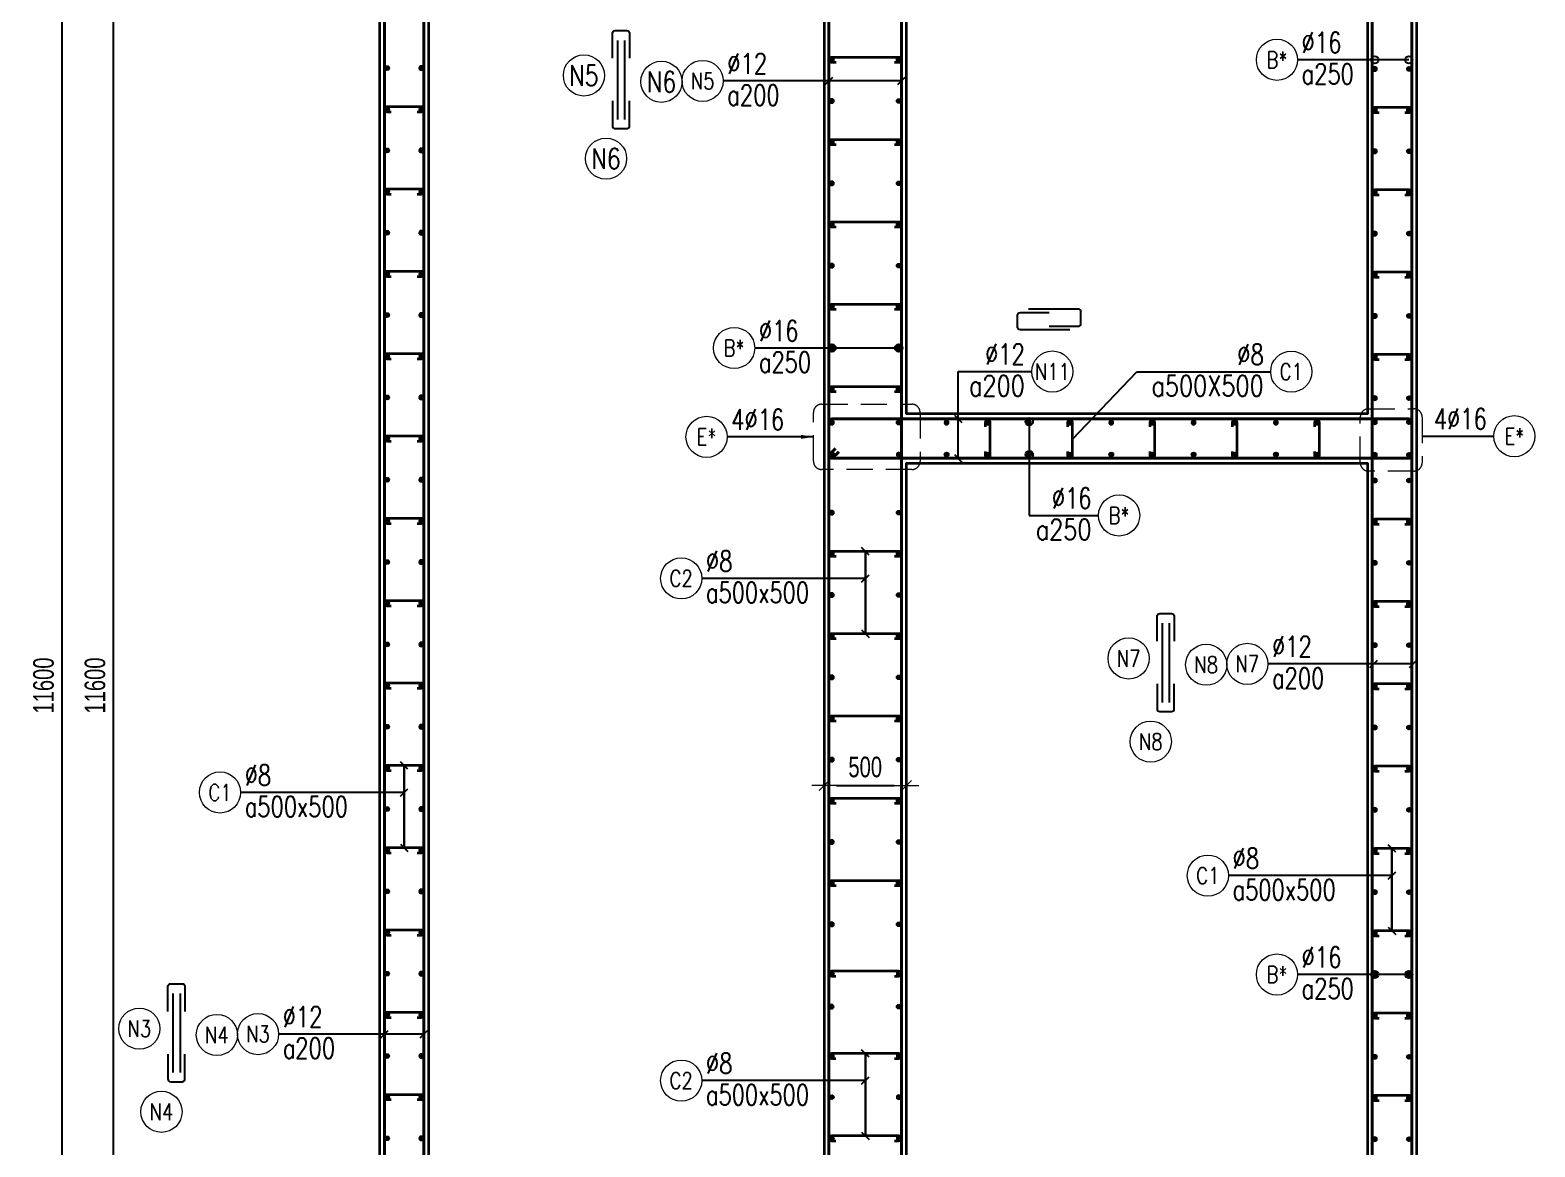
# Model space of a CAD drawing. Header units: millimetres. Extents: x 738475 to 1279438, y -34239 to 156422.
# Drawn here: x 1197306 to 1206445, y 138878 to 145661 of the extents above; entities that cross this region are included whole.
import ezdxf
from ezdxf.enums import TextEntityAlignment as Align

# ---------------------------------------------------------------- set-up
doc = ezdxf.new("R2010")
doc.units = ezdxf.units.MM
doc.header["$MEASUREMENT"] = 0
doc.linetypes.add('HIDDEN', pattern=[9.525, 6.35, -3.175])
doc.linetypes.add('HIDDEN2', pattern=[4.7625, 3.175, -1.5875])
doc.layers.get('0').update_dxf_attribs({"lineweight": 20})
doc.layers.get('Defpoints').update_dxf_attribs({"color": 151, "lineweight": 9})
for name, color, linetype in [('Hidden', 9, 'HIDDEN'), ('Leader', 6, 'Continuous'), ('Ligature', 1, 'Continuous')]:
    doc.layers.add(name, color=color, linetype=linetype)
for name, color, linetype, lineweight in [('KC-LEADER', 153, 'Continuous', 18), ('KC-THEP', 6, 'Continuous', 40), ('NDC_S_DIM', 1, 'Continuous', 15), ('NDC_S_HIDDEN', 8, 'HIDDEN2', 13), ('NDC_S_LEADER', 1, 'Continuous', 15), ('NDC_S_REBAR', 4, 'Continuous', 35), ('NDC_S_STIRRUP', 4, 'Continuous', 40), ('NDC_S_VN TEXT', 7, 'Continuous', 20), ('NDC_S_WALL', 6, 'Continuous', 35)]:
    doc.layers.add(name, color=color, linetype=linetype, lineweight=lineweight)
doc.styles.add('NDC_DIM', font='', dxfattribs={"width": 0.75})
doc.styles.add('NDC_EN TXT', font='romans.shx', dxfattribs={"width": 0.8})
doc.styles.get('NDC_DIM').set_extended_font_data('Dotum')
doc.dimstyles.new('NDC_dim_25', dxfattribs={"dimscale": 25, "dimtxt": 2.5, "dimasz": 1.5, "dimexe": 1.5, "dimexo": 2.5, "dimgap": 1, "dimtad": 1, "dimdec": 0, "dimzin": 0, "dimdsep": 46, "dimtxsty": 'NDC_DIM', "dimblk": 'DIMMARK', "dimcen": 0.09, "dimdle": 1.2, "dimclrd": 1, "dimclre": 1, "dimclrt": 3, "dimadec": 0, "dimazin": 0, "dimtfac": 1, "dimtdec": 0, "dimtix": 1, "dimtofl": 0, "dimtmove": 0, "dimatfit": 3, "dimfxl": 6, "dimfxlon": 1, "dimtolj": 1, "dimtzin": 0, "dimarcsym": 0})
doc.dimstyles.new('NDC_dim_30', dxfattribs={"dimscale": 30, "dimtxt": 2.5, "dimasz": 1.5, "dimexe": 1.5, "dimexo": 2.5, "dimgap": 1, "dimtad": 1, "dimdec": 0, "dimzin": 0, "dimdsep": 46, "dimtxsty": 'NDC_DIM', "dimblk": 'DIMMARK', "dimcen": 0.09, "dimdle": 1.2, "dimclrd": 1, "dimclre": 1, "dimclrt": 3, "dimadec": 0, "dimazin": 0, "dimtfac": 1, "dimtdec": 0, "dimtix": 1, "dimtofl": 0, "dimtmove": 0, "dimatfit": 3, "dimfxl": 6, "dimfxlon": 1, "dimtolj": 1, "dimtzin": 0, "dimarcsym": 0})
doc.dimstyles.new('NDC_dim_50', dxfattribs={"dimscale": 50, "dimtxt": 2.5, "dimasz": 1.5, "dimexe": 1.5, "dimexo": 2.5, "dimgap": 1, "dimtad": 1, "dimdec": 0, "dimzin": 0, "dimdsep": 46, "dimtxsty": 'NDC_DIM', "dimblk": 'DIMMARK', "dimcen": 0.09, "dimdle": 1.2, "dimclrd": 1, "dimclre": 1, "dimclrt": 3, "dimadec": 0, "dimazin": 0, "dimtfac": 1, "dimtdec": 0, "dimtix": 1, "dimtofl": 0, "dimtmove": 0, "dimatfit": 3, "dimfxl": 6, "dimfxlon": 1, "dimtolj": 1, "dimtzin": 0, "dimarcsym": 0})

# ---------------------------------------------------------------- blocks, each defined once
blk = doc.blocks.new('THEP')
at = {"layer": 'KC-LEADER', "color": 6}
blk.add_circle((0, 0), 14, dxfattribs=at)
at = {"layer": 'KC-THEP'}
for p, q in [((-14, 0), (14, 0)), ((9.9, 9.9), (-9.9, -9.9)), ((-9.9, 9.9), (9.9, -9.9)), ((0, 14), (0, -14))]:
    blk.add_line(p, q, dxfattribs=at)
blk = doc.blocks.new('A$C7BC65A55')
at = {"layer": 'Ligature'}
for p, q in [((-15.2, 372, 0), (-15.2, 38.5, 0)), ((15.2, 372, 0), (15.2, 38.5, 0))]:
    blk.add_line(p, q, dxfattribs=at)
for points in [[(-36.2, 296.5), (-36.2, 400.9, -0.414214), (-24, 413.1), (24, 413.1, -0.414214), (36.2, 400.9), (36.2, 296.5)], [(-36.2, 116.5), (-36.2, 12.2, 0.414214), (-24, 0), (24, 0, 0.414214), (36.2, 12.2), (36.2, 116.5)]]:
    blk.add_lwpolyline(points, format="xyb", dxfattribs=at)
blk = doc.blocks.new('DIMMARK')
at = {"layer": 'NDC_S_DIM', "color": 1}
blk.add_line((-1.5, 0), (1, 0), dxfattribs=at)
at = {"layer": 'NDC_S_DIM', "color": 2, "const_width": 0.1}
blk.add_lwpolyline([(-0.42, -0.42), (0.42, 0.42)], dxfattribs=at)
blk = doc.blocks.new('*U11')
blk.add_circle((-2.5, 0), 2.5)
at = {"layer": 'NDC_S_VN TEXT', "color": 3, "style": 'NDC_EN TXT', "width": 0.75}
for tag, p in [('DK1', (0.5, 0.85)), ('KC1', (0.5, -2.97))]:
    blk.add_attdef(tag, p, '', height=2.5, dxfattribs=at)
at = {"layer": 'NDC_S_VN TEXT', "color": 7, "style": 'NDC_EN TXT', "width": 0.8}
blk.add_attdef('SH2', text='', height=2, dxfattribs=at).set_placement((-2.5, 0), align=Align.MIDDLE)
blk = doc.blocks.new('*U12')
blk.add_circle((-2.5, 0), 2.5)
at = {"layer": 'NDC_S_VN TEXT', "color": 3, "style": 'NDC_EN TXT', "width": 0.75}
for tag, p in [('DK1', (0.5, 0.85)), ('KC1', (0.5, -2.97))]:
    blk.add_attdef(tag, p, '', height=2.5, dxfattribs=at)
at = {"layer": 'NDC_S_VN TEXT', "color": 7, "style": 'NDC_EN TXT', "width": 0.8}
blk.add_attdef('SH2', text='', height=2, dxfattribs=at).set_placement((-2.5, 0), align=Align.MIDDLE)
blk = doc.blocks.new('*D286')
at = {"layer": 'Defpoints', "color": 0, "transparency": 16777216}
for p in [(1202627.5, 141072.2), (1202127.5, 140880.8), (1202627.5, 140880.8)]:
    blk.add_point(p, dxfattribs=at)
at = {"layer": 'NDC_S_DIM', "color": 1, "lineweight": -2, "transparency": 16777216}
for p, q in [((1202127.5, 141005.8), (1202127.5, 141147.2)), ((1202627.5, 141005.8), (1202627.5, 141147.2)), ((1202202.5, 141072.2), (1202552.5, 141072.2))]:
    blk.add_line(p, q, dxfattribs=at)
at = {"layer": 'NDC_S_DIM', "color": 1, "lineweight": -2, "transparency": 16777216, "xscale": 75, "yscale": 75, "zscale": 75, "rotation": 180}
blk.add_blockref('DIMMARK', (1202127.5, 141072.2), dxfattribs=at)
at = {"layer": 'NDC_S_DIM', "color": 1, "lineweight": -2, "transparency": 16777216, "xscale": 75, "yscale": 75, "zscale": 75}
blk.add_blockref('DIMMARK', (1202627.5, 141072.2), dxfattribs=at)
at = {"layer": 'NDC_S_DIM', "color": 3, "transparency": 16777216, "insert": (1202377.5, 141184.8), "char_height": 125, "attachment_point": 5, "style": 'NDC_DIM'}
blk.add_mtext('\\A1;500', dxfattribs=at)
blk = doc.blocks.new('*U13')
blk.add_circle((-2.5, 0), 2.5)
at = {"layer": 'NDC_S_VN TEXT', "color": 3, "style": 'NDC_EN TXT', "width": 0.75}
blk.add_attdef('DK1', (0.5, 0.85), '', height=2.5, dxfattribs=at)
at = {"layer": 'NDC_S_VN TEXT', "color": 7, "style": 'NDC_EN TXT', "width": 0.8}
blk.add_attdef('SH2', text='', height=2, dxfattribs=at).set_placement((-2.5, 0), align=Align.MIDDLE)
blk = doc.blocks.new('*U9')
blk.add_circle((2.5, 0), 2.5)
at = {"layer": 'NDC_S_VN TEXT', "color": 3, "style": 'NDC_EN TXT', "width": 0.75}
blk.add_attdef('DK2', text='', height=2.5, dxfattribs=at).set_placement((-0.85, 0.85), align=Align.RIGHT)
at = {"layer": 'NDC_S_VN TEXT', "color": 7, "style": 'NDC_EN TXT', "width": 0.8}
blk.add_attdef('SH3', text='', height=2, dxfattribs=at).set_placement((2.5, 0), align=Align.MIDDLE)
blk = doc.blocks.new('*U41')
at = {"layer": 'KC-THEP', "xscale": -1, "rotation": 170.331435563619}
blk.add_blockref('THEP', (0, 0), dxfattribs=at)
blk = doc.blocks.new('*U42')
at = {"layer": 'NDC_S_HIDDEN', "color": 0, "linetype": 'ByBlock', "lineweight": -2, "transparency": 16777216}
for p in [(0, 0), (250, 0), (500, 0), (750, 0), (1000, 0), (1250, 0), (1500, 0), (1750, 0), (2000, 0), (2250, 0)]:
    blk.add_blockref('*U41', p, dxfattribs=at)
blk = doc.blocks.new('*U43')
at = {"layer": 'KC-THEP', "xscale": -1, "rotation": 170.331435563619}
blk.add_blockref('THEP', (0, 0), dxfattribs=at)
blk = doc.blocks.new('*U44')
at = {"layer": 'NDC_S_HIDDEN', "color": 0, "linetype": 'ByBlock', "lineweight": -2, "transparency": 16777216}
for p in [(0, 0), (250, 0), (500, 0), (750, 0), (1000, 0), (1250, 0), (1500, 0), (1750, 0), (2000, 0), (2250, 0)]:
    blk.add_blockref('*U43', p, dxfattribs=at)
blk = doc.blocks.new('*U45')
at = {"layer": 'NDC_S_REBAR'}
blk.add_lwpolyline([(-15, -75), (-15, -100, 1), (15, -100), (15, 100, 1), (-15, 100), (-15, 75)], format="xyb", dxfattribs=at)
blk = doc.blocks.new('*U46')
at = {"layer": 'NDC_S_HIDDEN', "color": 0, "linetype": 'ByBlock', "lineweight": -2, "transparency": 16777216}
for p in [(0, 0), (500, 0), (1000, 0), (1500, 0), (2000, 0)]:
    blk.add_blockref('*U45', p, dxfattribs=at)
blk = doc.blocks.new('*U10')
blk.add_circle((2.5, 0), 2.5)
at = {"layer": 'NDC_S_VN TEXT', "color": 3, "style": 'NDC_EN TXT'}
for tag, width, p in [('DK2', 0.75, (-0.85, 0.85)), ('KC2', 0.8, (-0.85, -2.97))]:
    blk.add_attdef(tag, text='', height=2.5, dxfattribs=dict(at, width=width)).set_placement(p, align=Align.RIGHT)
at = {"layer": 'NDC_S_VN TEXT', "color": 7, "style": 'NDC_EN TXT', "width": 0.8}
blk.add_attdef('SH3', text='', height=2, dxfattribs=at).set_placement((2.5, 0), align=Align.MIDDLE)
blk = doc.blocks.new('A$C72321851')
at = {"layer": 'Ligature'}
for points in [[(-60.9, -129.3), (-60.9, 170.9, -0.414214), (-43.3, 188.5), (25.8, 188.5, -0.414214), (43.4, 170.9), (43.4, -4.3)], [(-39.7, -4.3), (-39.7, -179.5, 0.414214), (-22.1, -197.1), (47, -197.1, 0.414214), (64.6, -179.5), (64.6, 120.7)]]:
    blk.add_lwpolyline(points, format="xyb", dxfattribs=at)
blk = doc.blocks.new('*D290')
at = {"layer": 'Defpoints', "color": 0, "transparency": 16777216}
for p in [(1197812.9, 147480.2), (1200056.8, 147480.2), (1200166.1, 135880.2)]:
    blk.add_point(p, dxfattribs=at)
at = {"layer": 'NDC_S_DIM', "color": 1, "lineweight": -2, "transparency": 16777216}
for p, q in [((1198112.9, 147480.2), (1197737.9, 147480.2)), ((1197812.9, 135955.2), (1197812.9, 147405.2)), ((1198112.9, 135880.2), (1197737.9, 135880.2))]:
    blk.add_line(p, q, dxfattribs=at)
at = {"layer": 'NDC_S_DIM', "color": 1, "lineweight": -2, "transparency": 16777216, "xscale": 75, "yscale": 75, "zscale": 75}
for p, rotation in [((1197812.9, 147480.2), 90), ((1197812.9, 135880.2), 270)]:
    blk.add_blockref('DIMMARK', p, dxfattribs=dict(at, rotation=rotation))
at = {"layer": 'NDC_S_DIM', "color": 3, "transparency": 16777216, "insert": (1197700.3, 141680.2), "char_height": 125, "attachment_point": 5, "rotation": 90, "style": 'NDC_DIM'}
blk.add_mtext('\\A1;11600', dxfattribs=at)
blk = doc.blocks.new('*D314')
at = {"layer": 'Defpoints', "color": 0, "ltscale": 200, "transparency": 16777216}
for p in [(1197500.3, 147480.2), (1199541.4, 147480.2), (1199541.5, 135880.4)]:
    blk.add_point(p, dxfattribs=at)
at = {"layer": 'NDC_S_DIM', "color": 1, "lineweight": -2, "ltscale": 200, "transparency": 16777216}
for p, q in [((1197800.3, 147480.2), (1197425.3, 147480.2)), ((1197500.3, 135955.4), (1197500.3, 147405.2)), ((1197800.3, 135880.4), (1197425.3, 135880.4))]:
    blk.add_line(p, q, dxfattribs=at)
at = {"layer": 'NDC_S_DIM', "color": 1, "lineweight": -2, "ltscale": 200, "transparency": 16777216, "xscale": 75, "yscale": 75, "zscale": 75}
for p, rotation in [((1197500.3, 147480.2), 90), ((1197500.3, 135880.4), 270)]:
    blk.add_blockref('DIMMARK', p, dxfattribs=dict(at, rotation=rotation))
at = {"layer": 'NDC_S_DIM', "color": 3, "ltscale": 200, "transparency": 16777216, "insert": (1197387.7, 141680.3), "char_height": 125, "attachment_point": 5, "rotation": 90, "style": 'NDC_DIM'}
blk.add_mtext('\\A1;11600', dxfattribs=at)

msp = doc.modelspace()

# ---------------------------------------------------------------- linework, layer by layer
for centre in [(1200669.186, 145385.173), (1201140.155, 145347.013), (1200803.634, 144880.17), (1203977.241, 141844.655), (1204448.21, 141806.495), (1204111.689, 141339.652), (1197969.186, 139596.445), (1198440.155, 139558.285), (1198103.634, 139091.442)]:
    msp.add_circle(centre, 125)
at = {"layer": 'NDC_S_HIDDEN', "ltscale": 50}
for points in [[(1202112.903, 143388.565), (1202661.002, 143388.565, -0.41421356), (1202711.002, 143338.565), (1202711.002, 143042.445, -0.41421356), (1202661.002, 142992.445), (1202112.903, 142992.445, -0.41421356), (1202062.903, 143042.445), (1202062.903, 143338.565, -0.41421356)], [(1205434.211, 143360.599), (1205710.054, 143360.599, -0.41421356), (1205760.054, 143310.599), (1205760.054, 143033.049, -0.41421356), (1205710.054, 142983.049), (1205434.211, 142983.049, -0.41421356), (1205384.211, 143033.049), (1205384.211, 143310.599, -0.41421356)]]:
    msp.add_lwpolyline(points, format="xyb", close=True, dxfattribs=at)
at = {"layer": 'NDC_S_REBAR'}
for points in [[(1202555.998, 145465.175), (1202580.998, 145465.175, 1), (1202580.998, 145495.175), (1202175.529, 145495.175, 1), (1202175.529, 145465.175), (1202200.529, 145465.175)], [(1199655.998, 145165.175), (1199680.998, 145165.175, 1), (1199680.998, 145195.175), (1199473.974, 145195.175, 1), (1199473.974, 145165.175), (1199498.974, 145165.175)], [(1205655.198, 145160.256), (1205680.198, 145160.256, 1), (1205680.198, 145190.256), (1205473.174, 145190.256, 1), (1205473.174, 145160.256), (1205498.174, 145160.256)], [(1202555.998, 144965.175), (1202580.998, 144965.175, 1), (1202580.998, 144995.175), (1202175.529, 144995.175, 1), (1202175.529, 144965.175), (1202200.529, 144965.175)], [(1199655.998, 144665.175), (1199680.998, 144665.175, 1), (1199680.998, 144695.175), (1199473.974, 144695.175, 1), (1199473.974, 144665.175), (1199498.974, 144665.175)], [(1205655.198, 144660.256), (1205680.198, 144660.256, 1), (1205680.198, 144690.256), (1205473.174, 144690.256, 1), (1205473.174, 144660.256), (1205498.174, 144660.256)], [(1202555.998, 144465.175), (1202580.998, 144465.175, 1), (1202580.998, 144495.175), (1202175.529, 144495.175, 1), (1202175.529, 144465.175), (1202200.529, 144465.175)], [(1199655.998, 144165.175), (1199680.998, 144165.175, 1), (1199680.998, 144195.175), (1199473.974, 144195.175, 1), (1199473.974, 144165.175), (1199498.974, 144165.175)], [(1205655.198, 144160.256), (1205680.198, 144160.256, 1), (1205680.198, 144190.256), (1205473.174, 144190.256, 1), (1205473.174, 144160.256), (1205498.174, 144160.256)], [(1202555.998, 143965.175), (1202580.998, 143965.175, 1), (1202580.998, 143995.175), (1202175.529, 143995.175, 1), (1202175.529, 143965.175), (1202200.529, 143965.175)], [(1199655.998, 143665.175), (1199680.998, 143665.175, 1), (1199680.998, 143695.175), (1199473.974, 143695.175, 1), (1199473.974, 143665.175), (1199498.974, 143665.175)], [(1205655.198, 143660.256), (1205680.198, 143660.256, 1), (1205680.198, 143690.256), (1205473.174, 143690.256, 1), (1205473.174, 143660.256), (1205498.174, 143660.256)], [(1202555.998, 143465.175), (1202580.998, 143465.175, 1), (1202580.998, 143495.175), (1202175.529, 143495.175, 1), (1202175.529, 143465.175), (1202200.529, 143465.175)], [(1199655.998, 143165.175), (1199680.998, 143165.175, 1), (1199680.998, 143195.175), (1199473.974, 143195.175, 1), (1199473.974, 143165.175), (1199498.974, 143165.175)], [(1199655.998, 142665.175), (1199680.998, 142665.175, 1), (1199680.998, 142695.175), (1199473.974, 142695.175, 1), (1199473.974, 142665.175), (1199498.974, 142665.175)], [(1205655.198, 142660.256), (1205680.198, 142660.256, 1), (1205680.198, 142690.256), (1205473.174, 142690.256, 1), (1205473.174, 142660.256), (1205498.174, 142660.256)], [(1202555.998, 142465.175), (1202580.998, 142465.175, 1), (1202580.998, 142495.175), (1202175.529, 142495.175, 1), (1202175.529, 142465.175), (1202200.529, 142465.175)], [(1199655.998, 142165.175), (1199680.998, 142165.175, 1), (1199680.998, 142195.175), (1199473.974, 142195.175, 1), (1199473.974, 142165.175), (1199498.974, 142165.175)], [(1205655.198, 142160.256), (1205680.198, 142160.256, 1), (1205680.198, 142190.256), (1205473.174, 142190.256, 1), (1205473.174, 142160.256), (1205498.174, 142160.256)], [(1202555.998, 141965.175), (1202580.998, 141965.175, 1), (1202580.998, 141995.175), (1202175.529, 141995.175, 1), (1202175.529, 141965.175), (1202200.529, 141965.175)], [(1199655.998, 141665.175), (1199680.998, 141665.175, 1), (1199680.998, 141695.175), (1199473.974, 141695.175, 1), (1199473.974, 141665.175), (1199498.974, 141665.175)], [(1205655.198, 141660.256), (1205680.198, 141660.256, 1), (1205680.198, 141690.256), (1205473.174, 141690.256, 1), (1205473.174, 141660.256), (1205498.174, 141660.256)], [(1202555.998, 141465.175), (1202580.998, 141465.175, 1), (1202580.998, 141495.175), (1202175.529, 141495.175, 1), (1202175.529, 141465.175), (1202200.529, 141465.175)], [(1199655.998, 141165.175), (1199680.998, 141165.175, 1), (1199680.998, 141195.175), (1199473.974, 141195.175, 1), (1199473.974, 141165.175), (1199498.974, 141165.175)], [(1205655.198, 141160.256), (1205680.198, 141160.256, 1), (1205680.198, 141190.256), (1205473.174, 141190.256, 1), (1205473.174, 141160.256), (1205498.174, 141160.256)], [(1202555.998, 140965.175), (1202580.998, 140965.175, 1), (1202580.998, 140995.175), (1202175.529, 140995.175, 1), (1202175.529, 140965.175), (1202200.529, 140965.175)], [(1199655.998, 140665.175), (1199680.998, 140665.175, 1), (1199680.998, 140695.175), (1199473.974, 140695.175, 1), (1199473.974, 140665.175), (1199498.974, 140665.175)], [(1205655.198, 140660.256), (1205680.198, 140660.256, 1), (1205680.198, 140690.256), (1205473.174, 140690.256, 1), (1205473.174, 140660.256), (1205498.174, 140660.256)], [(1202555.998, 140465.175), (1202580.998, 140465.175, 1), (1202580.998, 140495.175), (1202175.529, 140495.175, 1), (1202175.529, 140465.175), (1202200.529, 140465.175)], [(1199655.998, 140165.175), (1199680.998, 140165.175, 1), (1199680.998, 140195.175), (1199473.974, 140195.175, 1), (1199473.974, 140165.175), (1199498.974, 140165.175)], [(1205655.198, 140160.256), (1205680.198, 140160.256, 1), (1205680.198, 140190.256), (1205473.174, 140190.256, 1), (1205473.174, 140160.256), (1205498.174, 140160.256)], [(1202554.443, 139915.175), (1202579.443, 139915.175, 1), (1202579.443, 139945.175), (1202173.974, 139945.175, 1), (1202173.974, 139915.175), (1202198.974, 139915.175)], [(1199655.998, 139665.175), (1199680.998, 139665.175, 1), (1199680.998, 139695.175), (1199473.974, 139695.175, 1), (1199473.974, 139665.175), (1199498.974, 139665.175)], [(1205655.198, 139660.256), (1205680.198, 139660.256, 1), (1205680.198, 139690.256), (1205473.174, 139690.256, 1), (1205473.174, 139660.256), (1205498.174, 139660.256)], [(1202554.443, 139415.175), (1202579.443, 139415.175, 1), (1202579.443, 139445.175), (1202173.974, 139445.175, 1), (1202173.974, 139415.175), (1202198.974, 139415.175)], [(1199655.998, 139165.175), (1199680.998, 139165.175, 1), (1199680.998, 139195.175), (1199473.974, 139195.175, 1), (1199473.974, 139165.175), (1199498.974, 139165.175)], [(1205655.198, 139160.256), (1205680.198, 139160.256, 1), (1205680.198, 139190.256), (1205473.174, 139190.256, 1), (1205473.174, 139160.256), (1205498.174, 139160.256)], [(1202554.443, 138915.175), (1202579.443, 138915.175, 1), (1202579.443, 138945.175), (1202173.974, 138945.175, 1), (1202173.974, 138915.175), (1202198.974, 138915.175)]]:
    msp.add_lwpolyline(points, format="xyb", dxfattribs=at)
at = {"layer": 'NDC_S_STIRRUP'}
for points in [[(1199497.486, 135570.175), (1199457.486, 135530.175, 0.41421356), (1199477.486, 135510.175), (1199677.486, 135510.175, 0.41421356), (1199697.486, 135530.175), (1199697.486, 147830.175, 0.41421356), (1199677.486, 147850.175), (1199477.486, 147850.175, 0.41421356), (1199457.486, 147830.175), (1199457.486, 135530.175, 0.41421356), (1199477.486, 135510.175), (1199517.486, 135550.175)], [(1202167.486, 138311.525), (1202157.486, 138281.525), (1202157.486, 147830.175, -0.41421356), (1202177.486, 147850.175), (1202577.486, 147850.175, -0.41421356), (1202597.486, 147830.175), (1202597.486, 144580.85), (1202597.486, 144580.85)], [(1205496.686, 137470.175), (1205456.686, 137430.175, 0.41421356), (1205476.686, 137410.175), (1205676.686, 137410.175, 0.41421356), (1205696.686, 137430.175), (1205696.686, 147830.175, 0.41421356), (1205676.686, 147850.175), (1205476.686, 147850.175, 0.41421356), (1205456.686, 147830.175), (1205456.686, 137430.175, 0.41421356), (1205476.686, 137410.175), (1205516.686, 137450.175)], [(1202597.486, 145080.175), (1202597.486, 145080.175), (1202597.486, 135530.175, -0.41421356), (1202577.486, 135510.175), (1202177.486, 135510.175, -0.41421356), (1202157.486, 135530.175), (1202157.486, 138780.85), (1202167.486, 138750.85)], [(1202217.486, 143100.175), (1202177.486, 143060.175, -0.41421356), (1202157.486, 143080.175), (1202157.486, 143280.175, -0.41421356), (1202177.486, 143300.175), (1205676.686, 143300.175, -0.41421356), (1205696.686, 143280.175), (1205696.686, 143080.175, -0.41435759), (1205676.686, 143060.175), (1202177.486, 143060.175, -0.41421356), (1202157.486, 143080.175), (1202197.486, 143120.175)], [(1202217.486, 143100.175), (1202177.486, 143060.175, -0.41421356), (1202157.486, 143080.175), (1202157.486, 143280.175, -0.41421356), (1202177.486, 143300.175), (1205676.686, 143300.175, -0.41421356), (1205696.686, 143280.175), (1205696.686, 143080.175, -0.41435759), (1205676.686, 143060.175), (1202177.486, 143060.175, -0.41421356), (1202157.486, 143080.175), (1202197.486, 143120.175)]]:
    msp.add_lwpolyline(points, format="xyb", dxfattribs=at)
at = {"layer": 'NDC_S_WALL', "ltscale": 200}
for points in [[(1199427.486, 147880.175), (1199427.486, 135480.175), (1206277.486, 135480.175), (1206277.486, 135980.175), (1202627.486, 135980.175), (1202627.486, 143030.175), (1205427.486, 143030.175), (1205427.486, 137380.175), (1205727.486, 137380.175), (1205727.486, 147380.175)], [(1202127.486, 147580.175), (1202127.486, 135780.175), (1199727.486, 135780.175), (1199727.486, 147580.175)], [(1205427.486, 147380.175), (1205427.486, 143330.175), (1202627.486, 143330.175), (1202627.486, 147380.175)]]:
    msp.add_lwpolyline(points, dxfattribs=at)

# ---------------------------------------------------------------- block references
at = {"layer": 'Hidden', "xscale": 1.44, "yscale": 1.44, "zscale": 1.44}
for p in [(1200894.266, 145062.892, 0.03), (1204202.321, 141522.374, 0.03), (1198194.266, 139274.164, 0.03)]:
    msp.add_blockref('A$C7BC65A55', p, dxfattribs=at)
at = {"layer": 'KC-THEP', "xscale": -1}
for p, rotation in [((1202175.529, 145480.175), 350.3314355636192), ((1199680.998, 145430.175), 170.331435563619), ((1205473.174, 145425.256), 350.3314355636191), ((1202175.529, 145230.175), 350.3314355636192), ((1199680.998, 145180.175), 170.331435563619), ((1205473.174, 145175.256), 350.3314355636191), ((1199680.998, 144930.175), 170.331435563619), ((1202175.529, 144980.175), 350.3314355636192), ((1205473.174, 144925.256), 350.3314355636191), ((1199680.998, 144680.175), 170.331435563619), ((1202175.529, 144730.175), 350.3314355636192), ((1205473.174, 144675.256), 350.3314355636191), ((1202175.529, 144480.175), 350.3314355636192), ((1199680.998, 144430.175), 170.331435563619), ((1205473.174, 144425.256), 350.3314355636191), ((1202175.529, 144230.175), 350.3314355636192), ((1199680.998, 144180.175), 170.331435563619), ((1205473.174, 144175.256), 350.3314355636191), ((1199680.998, 143930.175), 170.331435563619), ((1202175.529, 143980.175), 350.3314355636192), ((1205473.174, 143925.256), 350.3314355636191), ((1199680.998, 143680.175), 170.331435563619), ((1202175.529, 143730.175), 350.3314355636192), ((1205473.174, 143675.256), 350.3314355636191), ((1202175.529, 143480.175), 350.3314355636192), ((1199680.998, 143430.175), 170.331435563619), ((1205473.174, 143425.256), 350.3314355636191), ((1202175.529, 143277.397), 350.3314355636192), ((1205473.174, 143279.748), 350.3314355636191), ((1199680.998, 143180.175), 170.331435563619), ((1202580.998, 143082.952), 170.331435563619), ((1205473.174, 143081.159), 350.3314355636191), ((1199680.998, 142930.175), 170.331435563619), ((1205473.174, 142925.256), 350.3314355636191), ((1199680.998, 142680.175), 170.331435563619), ((1202175.529, 142730.175), 350.3314355636192), ((1205473.174, 142675.256), 350.3314355636191), ((1202175.529, 142480.175), 350.3314355636192), ((1199680.998, 142430.175), 170.331435563619), ((1205473.174, 142425.256), 350.3314355636191), ((1202175.529, 142230.175), 350.3314355636192), ((1199680.998, 142180.175), 170.331435563619), ((1205473.174, 142175.256), 350.3314355636191), ((1199680.998, 141930.175), 170.331435563619), ((1202175.529, 141980.175), 350.3314355636192), ((1205473.174, 141925.256), 350.3314355636191), ((1202175.529, 141730.175), 350.3314355636192), ((1199680.998, 141680.175), 170.331435563619), ((1205473.174, 141675.256), 350.3314355636191), ((1202175.529, 141480.175), 350.3314355636192), ((1199680.998, 141430.175), 170.331435563619), ((1205473.174, 141425.256), 350.3314355636191), ((1202175.529, 141230.175), 350.3314355636192), ((1199680.998, 141180.175), 170.331435563619), ((1205473.174, 141175.256), 350.3314355636191), ((1199680.998, 140930.175), 170.331435563619), ((1202175.529, 140980.175), 350.3314355636192), ((1205473.174, 140925.256), 350.3314355636191), ((1202175.529, 140730.175), 350.3314355636192), ((1199680.998, 140680.175), 170.331435563619), ((1205473.174, 140675.256), 350.3314355636191), ((1202175.529, 140480.175), 350.3314355636192), ((1199680.998, 140430.175), 170.331435563619), ((1205473.174, 140425.256), 350.3314355636191), ((1199680.998, 140180.175), 170.331435563619), ((1202175.529, 140230.175), 350.3314355636192), ((1205473.174, 140175.256), 350.3314355636191), ((1199680.998, 139930.175), 170.331435563619), ((1202580.998, 139930.175), 170.331435563619), ((1205473.174, 139925.256), 350.3314355636191), ((1202173.974, 139730.175), 350.3314355636191), ((1199680.998, 139680.175), 170.331435563619), ((1205473.174, 139675.256), 350.3314355636191), ((1199680.998, 139430.175), 170.331435563619), ((1202580.998, 139430.175), 170.331435563619), ((1205473.174, 139425.256), 350.3314355636191), ((1199680.998, 139180.175), 170.331435563619), ((1202580.998, 139180.175), 170.331435563619), ((1205473.174, 139175.256), 350.3314355636191), ((1199680.998, 138930.175), 170.331435563619), ((1202580.998, 138930.175), 170.331435563619), ((1205473.174, 138925.256), 350.3314355636191)]:
    msp.add_blockref('THEP', p, dxfattribs=dict(at, rotation=rotation))
at = {"layer": 'KC-THEP'}
for p, rotation in [((1202580.998, 145480.175), 9.668564436380926), ((1199473.974, 145430.175), 189.6685644363809), ((1205680.198, 145425.256), 9.668564436380926), ((1202580.998, 145230.175), 9.668564436380926), ((1199473.974, 145180.175), 189.6685644363809), ((1205680.198, 145175.256), 9.668564436380926), ((1199473.974, 144930.175), 189.6685644363809), ((1202580.998, 144980.175), 9.668564436380926), ((1205680.198, 144925.256), 9.668564436380926), ((1199473.974, 144680.175), 189.6685644363809), ((1202580.998, 144730.175), 9.668564436380926), ((1205680.198, 144675.256), 9.668564436380926), ((1202580.998, 144480.175), 9.668564436380926), ((1199473.974, 144430.175), 189.6685644363809), ((1205680.198, 144425.256), 9.668564436380926), ((1202580.998, 144230.175), 9.668564436380926), ((1199473.974, 144180.175), 189.6685644363809), ((1205680.198, 144175.256), 9.668564436380926), ((1199473.974, 143930.175), 189.6685644363809), ((1202580.998, 143980.175), 9.668564436380926), ((1205680.198, 143925.256), 9.668564436380926), ((1199473.974, 143680.175), 189.6685644363809), ((1202580.998, 143730.175), 9.668564436380926), ((1205680.198, 143675.256), 9.668564436380926), ((1202580.998, 143480.175), 9.668564436380926), ((1199473.974, 143430.175), 189.6685644363809), ((1205680.198, 143425.256), 9.668564436380926), ((1202580.998, 143277.397), 9.668564436380926), ((1205680.198, 143279.748), 9.668564436380926), ((1199473.974, 143180.175), 189.6685644363809), ((1202175.529, 143082.952), 189.6685644363807), ((1205680.198, 143081.159), 9.668564436380926), ((1199473.974, 142930.175), 189.6685644363809), ((1205680.198, 142925.256), 9.668564436380926), ((1199473.974, 142680.175), 189.6685644363809), ((1202580.998, 142730.175), 9.668564436380926), ((1205680.198, 142675.256), 9.668564436380926), ((1202580.998, 142480.175), 9.668564436380926), ((1199473.974, 142430.175), 189.6685644363809), ((1205680.198, 142425.256), 9.668564436380926), ((1202580.998, 142230.175), 9.668564436380926), ((1199473.974, 142180.175), 189.6685644363809), ((1205680.198, 142175.256), 9.668564436380926), ((1199473.974, 141930.175), 189.6685644363809), ((1202580.998, 141980.175), 9.668564436380926), ((1205680.198, 141925.256), 9.668564436380926), ((1202580.998, 141730.175), 9.668564436380926), ((1199473.974, 141680.175), 189.6685644363809), ((1205680.198, 141675.256), 9.668564436380926), ((1202580.998, 141480.175), 9.668564436380926), ((1199473.974, 141430.175), 189.6685644363809), ((1205680.198, 141425.256), 9.668564436380926), ((1202580.998, 141230.175), 9.668564436380926), ((1199473.974, 141180.175), 189.6685644363809), ((1205680.198, 141175.256), 9.668564436380926), ((1199473.974, 140930.175), 189.6685644363809), ((1202580.998, 140980.175), 9.668564436380926), ((1205680.198, 140925.256), 9.668564436380926), ((1202580.998, 140730.175), 9.668564436380926), ((1199473.974, 140680.175), 189.6685644363809), ((1205680.198, 140675.256), 9.668564436380926), ((1202580.998, 140480.175), 9.668564436380926), ((1199473.974, 140430.175), 189.6685644363809), ((1205680.198, 140425.256), 9.668564436380926), ((1199473.974, 140180.175), 189.6685644363809), ((1202580.998, 140230.175), 9.668564436380926), ((1205680.198, 140175.256), 9.668564436380926), ((1199473.974, 139930.175), 189.6685644363809), ((1202173.974, 139930.175), 189.6685644363809), ((1205680.198, 139925.256), 9.668564436380926), ((1202580.998, 139730.175), 9.668564436380926), ((1199473.974, 139680.175), 189.6685644363809), ((1205680.198, 139675.256), 9.668564436380926), ((1199473.974, 139430.175), 189.6685644363809), ((1202173.974, 139430.175), 189.6685644363809), ((1205680.198, 139425.256), 9.668564436380926), ((1199473.974, 139180.175), 189.6685644363809), ((1202173.974, 139180.175), 189.6685644363809), ((1205680.198, 139175.256), 9.668564436380926), ((1199473.974, 138930.175), 189.6685644363809), ((1202173.974, 138930.175), 189.6685644363809), ((1205680.198, 138925.256), 9.668564436380926)]:
    msp.add_blockref('THEP', p, dxfattribs=dict(at, rotation=rotation))
at = {"layer": 'Leader', "rotation": 89.99999999999997}
msp.add_blockref('A$C72321851', (1203490.52, 143901.848), dxfattribs=at)
at = {"layer": 'NDC_S_HIDDEN'}
for name, p in [('*U42', (1202871.567, 143277.397)), ('*U46', (1203121.567, 143177.397))]:
    msp.add_blockref(name, p, dxfattribs=at)
at = {"layer": 'NDC_S_HIDDEN', "xscale": -1, "rotation": 180}
msp.add_blockref('*U44', (1202871.567, 143082.952), dxfattribs=at)
at = {"layer": 'NDC_S_VN TEXT', "xscale": 50, "yscale": 50, "zscale": 50}
for name, p, values in [('*U11', (1205003.035, 145480.358), {'SH2': 'B*', 'DK1': '%%C16', 'KC1': 'a250'}), ('*U11', (1201515.098, 145352.181), {'SH2': 'N5', 'DK1': '%%C12', 'KC1': 'a200'}), ('*U11', (1201706.582, 143730.175), {'SH2': 'B*', 'DK1': '%%C16', 'KC1': 'a250'}), ('*U10', (1203389.098, 143587.023), {'SH3': 'N11', 'DK2': '%%C12', 'KC2': 'a200'}), ('*U10', (1204840.067, 143586.386), {'SH3': 'C1', 'DK2': '%%c8', 'KC2': 'a500X500'}), ('*U13', (1201538.99, 143190.505), {'SH2': 'E*', 'DK1': '4%%C16'}), ('*U9', (1206194.632, 143194.325), {'SH3': 'E*', 'DK2': '4%%C16'}), ('*U10', (1203794.418, 142713.24), {'SH3': 'B*', 'DK2': '%%C16', 'KC2': 'a250'}), ('*U12', (1201384.95, 142330.813), {'SH2': 'C2', 'DK1': '%%c8', 'KC1': 'a500x500'}), ('*U11', (1204823.153, 141811.663), {'SH2': 'N7', 'DK1': '%%C12', 'KC1': 'a200'}), ('*U12', (1198584.173, 141030.813), {'SH2': 'C1', 'DK1': '%%c8', 'KC1': 'a500x500'}), ('*U12', (1204583.373, 140525.895), {'SH2': 'C1', 'DK1': '%%c8', 'KC1': 'a500x500'}), ('*U11', (1205003.035, 139925.256), {'SH2': 'B*', 'DK1': '%%C16', 'KC1': 'a250'}), ('*U11', (1198815.098, 139563.453), {'SH2': 'N3', 'DK1': '%%C12', 'KC1': 'a200'}), ('*U12', (1201384.95, 139280.813), {'SH2': 'C2', 'DK1': '%%c8', 'KC1': 'a500x500'})]:
    msp.add_blockref(name, p, dxfattribs=at).add_auto_attribs(values)

# ---------------------------------------------------------------- texts
at = {"layer": 'NDC_S_VN TEXT', "color": 7, "style": 'NDC_EN TXT', "width": 0.8}
for tag, height, p in [('N5', 125, (1200669.186, 145385.173)), ('N6', 125, (1201140.155, 145347.013)), ('N6', 125, (1200803.634, 144880.17)), ('N7', 100, (1203977.241, 141844.655)), ('N8', 100, (1204448.21, 141806.495)), ('N8', 100, (1204111.689, 141339.652)), ('N3', 100, (1197969.186, 139596.445)), ('N4', 100, (1198440.155, 139558.285)), ('N4', 100, (1198103.634, 139091.442))]:
    msp.add_attdef(tag, text='3', height=height, dxfattribs=at).set_placement(p, align=Align.MIDDLE)

# ---------------------------------------------------------------- dimensions: what is measured, and where the dimension line sits
at = {"layer": 'NDC_S_DIM', "ltscale": 200}
dim = msp.add_linear_dim(base=(1197500.306, 147480.175), p1=(1199541.471, 135880.429), p2=(1199541.373, 147480.175), angle=90, dimstyle='NDC_dim_50', override={"dimtmove": 1}, dxfattribs=at)
dim.commit()
dim.dimension.update_dxf_attribs({"geometry": '*D314', "text_midpoint": (1197387.721, 141680.302)})
at = {"layer": 'NDC_S_DIM'}
dim = msp.add_linear_dim(base=(1197812.902, 147480.175), p1=(1200166.123, 135880.175), p2=(1200056.79, 147480.175), angle=90, dimstyle='NDC_dim_50', override={"dimtmove": 1}, dxfattribs=at)
dim.commit()
dim.dimension.update_dxf_attribs({"geometry": '*D290', "text_midpoint": (1197700.317, 141680.175)})
dim = msp.add_linear_dim(base=(1202627.486, 141072.209), p1=(1202127.486, 140880.768), p2=(1202627.486, 140880.768), dimstyle='NDC_dim_50', override={"dimtmove": 1}, dxfattribs=at)
dim.commit()
dim.dimension.update_dxf_attribs({"geometry": '*D286', "text_midpoint": (1202377.486, 141184.793)})

# ---------------------------------------------------------------- leaders
at = {"layer": 'NDC_S_LEADER'}
for points, dimstyle, override in [([(1205679.006, 145480.358), (1205003.035, 145480.358)], 'NDC_dim_30', {"dimtad": 0, "dimldrblk": 'Origin'}), ([(1205471.982, 145480.358), (1205003.035, 145480.358)], 'NDC_dim_30', {"dimtad": 0, "dimldrblk": 'Origin'}), ([(1202597.486, 145352), (1201515.098, 145352)], 'NDC_dim_30', {"dimtad": 0, "dimldrblk": 'Oblique'}), ([(1202157.486, 145352), (1201515.098, 145352)], 'NDC_dim_30', {"dimtad": 0, "dimldrblk": 'Oblique'}), ([(1202580.998, 143730.175), (1201706.582, 143730.175)], 'NDC_dim_30', {"dimtad": 0, "dimldrblk": 'Origin'}), ([(1202175.529, 143730.175), (1201706.582, 143730.175)], 'NDC_dim_30', {"dimtad": 0, "dimldrblk": 'Origin'}), ([(1202941.663, 143060.175), (1202941.663, 143586.841), (1203389.098, 143586.841)], 'NDC_dim_30', {"dimgap": 1, "dimtad": 0, "dimldrblk": 'Oblique'}), ([(1202941.663, 143300.175), (1202941.663, 143586.841), (1203389.098, 143586.841)], 'NDC_dim_30', {"dimtad": 0, "dimldrblk": 'Oblique'}), ([(1203636.567, 143177.397), (1204027.17, 143586.385), (1204840.067, 143586.385)], 'NDC_dim_30', {"dimtad": 0, "dimldrblk": 'Oblique'}), ([(1203373.806, 143282.952), (1203373.806, 142713.059), (1203794.418, 142713.059)], 'NDC_dim_30', {"dimgap": 1, "dimtad": 0, "dimldrblk": 'Origin'}), ([(1202062.903, 143190.505), (1201538.99, 143190.505)], 'NDC_dim_50', {"dimgap": 1, "dimtad": 0}), ([(1205760.054, 143194.325), (1206194.632, 143194.325)], 'NDC_dim_25', {"dimgap": 1, "dimtad": 0}), ([(1203373.806, 143082.952), (1203373.806, 142713.059), (1203794.418, 142713.059)], 'NDC_dim_30', {"dimgap": 1, "dimtad": 0, "dimldrblk": 'Origin'}), ([(1202378.263, 142495.175), (1202378.263, 141995.175)], 'NDC_dim_30', {"dimtad": 0, "dimldrblk": 'Oblique'}), ([(1202378.263, 141995.175), (1202378.263, 142495.175)], 'NDC_dim_30', {"dimtad": 0, "dimldrblk": 'Oblique'}), ([(1202378.263, 142330.812), (1201384.95, 142330.812)], 'NDC_dim_30', {"dimtad": 0, "dimldrblk": 'Oblique'}), ([(1205705.54, 141811.482), (1204823.152, 141811.482)], 'NDC_dim_30', {"dimtad": 0, "dimldrblk": 'Oblique'}), ([(1205465.54, 141811.482), (1204823.152, 141811.482)], 'NDC_dim_30', {"dimtad": 0, "dimldrblk": 'Oblique'}), ([(1199577.486, 141195.175), (1199577.486, 140695.175)], 'NDC_dim_30', {"dimtad": 0, "dimldrblk": 'Oblique'}), ([(1199577.486, 140695.175), (1199577.486, 141195.175)], 'NDC_dim_30', {"dimtad": 0, "dimldrblk": 'Oblique'}), ([(1199577.486, 141030.812), (1198584.173, 141030.812)], 'NDC_dim_30', {"dimtad": 0, "dimldrblk": 'Oblique'}), ([(1205576.686, 140690.256), (1205576.686, 140190.256)], 'NDC_dim_30', {"dimtad": 0, "dimldrblk": 'Oblique'}), ([(1205576.686, 140190.256), (1205576.686, 140690.256)], 'NDC_dim_30', {"dimtad": 0, "dimldrblk": 'Oblique'}), ([(1205576.686, 140525.894), (1204583.373, 140525.894)], 'NDC_dim_30', {"dimtad": 0, "dimldrblk": 'Oblique'}), ([(1205679.006, 139925.256), (1205003.035, 139925.256)], 'NDC_dim_30', {"dimtad": 0, "dimldrblk": 'Origin'}), ([(1205471.982, 139925.256), (1205003.035, 139925.256)], 'NDC_dim_30', {"dimtad": 0, "dimldrblk": 'Origin'}), ([(1199697.486, 139563.272), (1198815.098, 139563.272)], 'NDC_dim_30', {"dimtad": 0, "dimldrblk": 'Oblique'}), ([(1199457.486, 139563.272), (1198815.098, 139563.272)], 'NDC_dim_30', {"dimtad": 0, "dimldrblk": 'Oblique'}), ([(1202378.263, 139445.175), (1202378.263, 138945.175)], 'NDC_dim_30', {"dimtad": 0, "dimldrblk": 'Oblique'}), ([(1202378.263, 138945.175), (1202378.263, 139445.175)], 'NDC_dim_30', {"dimtad": 0, "dimldrblk": 'Oblique'}), ([(1202378.263, 139280.812), (1201384.95, 139280.812)], 'NDC_dim_30', {"dimtad": 0, "dimldrblk": 'Oblique'})]:
    msp.add_leader(points, dimstyle=dimstyle, override=override, dxfattribs=at)

doc.saveas('drawing.dxf')
